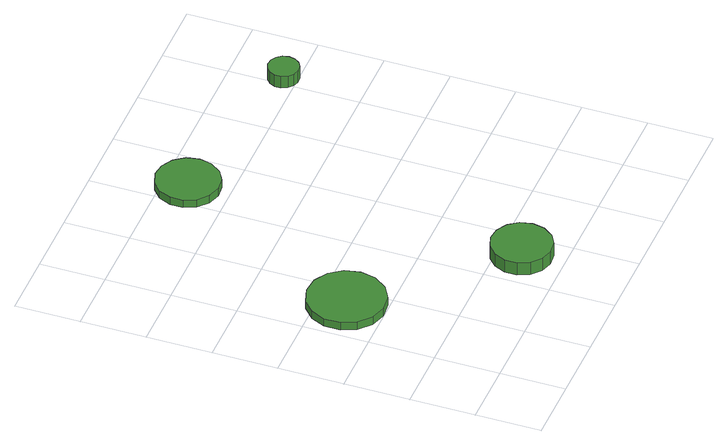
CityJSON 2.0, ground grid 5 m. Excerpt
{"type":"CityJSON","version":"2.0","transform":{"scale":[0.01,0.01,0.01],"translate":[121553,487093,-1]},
"CityObjects":{
"tree1":{"type":"SolitaryVegetationObject","attributes":{"function":"something"},"geometry":[{"type":"MultiSurface","lod":"1","boundaries":[[[0,1,2,3,4,5,6,7,8,9,10,11,12,13,14]],[[15,16,17,18,19,20,21,22,23,24,25,26,27,28,29]],[[0,29,28,1]],[[1,28,27,2]],[[2,27,26,3]],[[3,26,25,4]],[[4,25,24,5]],[[5,24,23,6]],[[6,23,22,7]],[[7,22,21,8]],[[8,21,20,9]],[[9,20,19,10]],[[10,19,18,11]],[[11,18,17,12]],[[12,17,16,13]],[[13,16,15,14]],[[14,15,29,0]]]}]},
"tree2":{"type":"SolitaryVegetationObject","attributes":{"function":"something"},"geometry":[{"type":"MultiSurface","lod":"1","boundaries":[[[30,31,32,33,34,35,36,37,38,39,40,41,42,43,44]],[[45,46,47,48,49,50,51,52,53,54,55,56,57,58,59]],[[30,59,58,31]],[[31,58,57,32]],[[32,57,56,33]],[[33,56,55,34]],[[34,55,54,35]],[[35,54,53,36]],[[36,53,52,37]],[[37,52,51,38]],[[38,51,50,39]],[[39,50,49,40]],[[40,49,48,41]],[[41,48,47,42]],[[42,47,46,43]],[[43,46,45,44]],[[44,45,59,30]]]}]},
"tree3":{"type":"SolitaryVegetationObject","attributes":{"function":"something"},"geometry":[{"type":"MultiSurface","lod":"1","boundaries":[[[60,61,62,63,64,65,66,67,68,69,70,71,72,73,74]],[[75,76,77,78,79,80,81,82,83,84,85,86,87,88,89]],[[60,89,88,61]],[[61,88,87,62]],[[62,87,86,63]],[[63,86,85,64]],[[64,85,84,65]],[[65,84,83,66]],[[66,83,82,67]],[[67,82,81,68]],[[68,81,80,69]],[[69,80,79,70]],[[70,79,78,71]],[[71,78,77,72]],[[72,77,76,73]],[[73,76,75,74]],[[74,75,89,60]]]}]},
"tree4":{"type":"SolitaryVegetationObject","attributes":{"function":"something"},"geometry":[{"type":"MultiSurface","lod":"1","boundaries":[[[90,91,92,93,94,95,96,97,98,99,100,101,102,103,104]],[[105,106,107,108,109,110,111,112,113,114,115,116,117,118,119]],[[90,119,118,91]],[[91,118,117,92]],[[92,117,116,93]],[[93,116,115,94]],[[94,115,114,95]],[[95,114,113,96]],[[96,113,112,97]],[[97,112,111,98]],[[98,111,110,99]],[[99,110,109,100]],[[100,109,108,101]],[[101,108,107,102]],[[102,107,106,103]],[[103,106,105,104]],[[104,105,119,90]]]}]}
},
"vertices":[
[646,1299,128],[621,1419,128],[548,1518,128],[442,1580,128],[320,1592,128],[203,1554,128],[112,1472,128],[62,1360,128],[62,1237,128],[112,1125,128],[203,1043,128],[320,1005,128],[442,1017,128],[548,1079,128],[621,1178,128],[621,1178,60],[548,1079,60],[442,1017,60],[320,1005,60],[203,1043,60],[112,1125,60],[62,1237,60],[62,1360,60],[112,1472,60],[203,1554,60],[320,1592,60],[442,1580,60],[548,1518,60],[621,1419,60],[646,1299,60],
[1534,324,171],[1515,418,171],[1458,495,171],[1376,543,171],[1280,553,171],[1189,523,171],[1118,459,171],[1079,372,171],[1079,276,171],[1118,189,171],[1189,125,171],[1280,95,171],[1376,105,171],[1458,153,171],[1515,230,171],[1515,230,60],[1458,153,60],[1376,105,60],[1280,95,60],[1189,125,60],[1118,189,60],[1079,276,60],[1079,372,60],[1118,459,60],[1189,523,60],[1280,553,60],[1376,543,60],[1458,495,60],[1515,418,60],[1534,324,60],
[1433,2817,128],[1412,2915,128],[1353,2996,128],[1266,3046,128],[1167,3057,128],[1071,3026,128],[997,2959,128],[956,2867,128],[956,2767,128],[997,2675,128],[1071,2608,128],[1167,2577,128],[1266,2588,128],[1353,2638,128],[1412,2719,128],[1412,2719,61],[1353,2638,61],[1266,2588,61],[1167,2577,61],[1071,2608,61],[997,2675,61],[956,2767,61],[956,2867,61],[997,2959,61],[1071,3026,61],[1167,3057,61],[1266,3046,61],[1353,2996,61],[1412,2915,61],[1433,2817,61],
[2690,2608,165],[2680,2655,165],[2651,2694,165],[2609,2718,165],[2561,2724,165],[2515,2709,165],[2479,2676,165],[2459,2632,165],[2459,2583,165],[2479,2539,165],[2515,2507,165],[2561,2492,165],[2609,2497,165],[2651,2521,165],[2680,2560,165],[2680,2560,61],[2651,2521,61],[2609,2497,61],[2561,2492,61],[2515,2507,61],[2479,2539,61],[2459,2583,61],[2459,2632,61],[2479,2676,61],[2515,2709,61],[2561,2724,61],[2609,2718,61],[2651,2694,61],[2680,2655,61],[2690,2608,61]
]}
